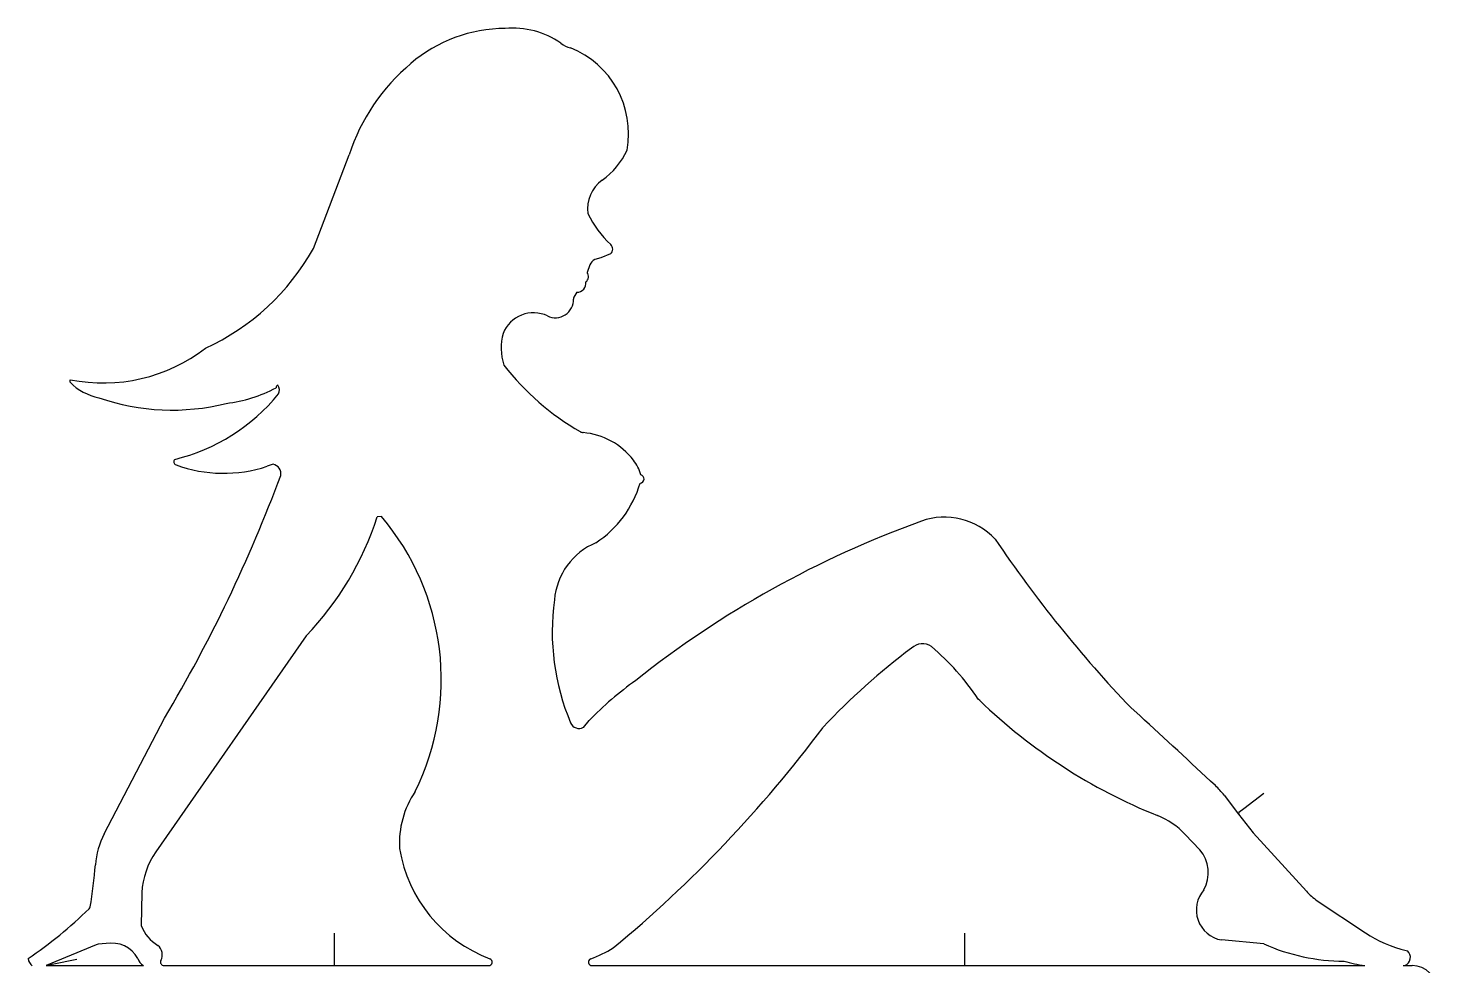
# Model space of a CAD drawing. Extents: x 0 to 8, y 0 to 11.5.
# Drawn here: x 0.09 to 8.02, y 6.22 to 11.5 of the extents above; entities that cross this region are included whole.
import ezdxf

# ---------------------------------------------------------------- set-up
doc = ezdxf.new("R2010")
doc.units = 0
doc.layers.add('WHITE', color=7, linetype='CONTINUOUS')

msp = doc.modelspace()

# ---------------------------------------------------------------- linework, layer by layer
at = {"layer": 'WHITE', "linetype": 'CONTINUOUS'}
for p, q in [((1.698405, 10.2623), (1.899505, 10.7894)), ((3.371404, 10.2321), (3.316704, 10.2102)), ((3.254104, 10.1709), (3.239204, 10.128)), ((3.316704, 10.2102), (3.282904, 10.2005)), ((3.181104, 10.0163), (3.165004, 9.988699)), ((0.328604, 9.509501), (0.330004, 9.523701)), ((1.471804, 9.047701), (1.437804, 9.036401)), ((2.081403, 8.7542), (2.058003, 8.752301)), ((1.657103, 8.081901), (0.812103, 6.866201)), ((5.449403, 7.717802), (5.441003, 7.726302)), ((0.521404, 6.966902), (0.860605, 7.619402)), ((6.300805, 7.676199), (6.350705, 7.6328)), ((3.218404, 7.566999), (3.250004, 7.605499)), ((6.824604, 7.1848), (6.906404, 7.0788)), ((7.047704, 7.195403), (6.935504, 7.108703)), ((6.907505, 7.087003), (6.906404, 7.078803)), ((6.906404, 7.078803), (6.988305, 6.972803)), ((6.935504, 7.108703), (6.907505, 7.087003)), ((6.688503, 6.877902), (6.605803, 6.964501)), ((6.988305, 6.972803), (7.288004, 6.645102)), ((0.732803, 6.635601), (0.730003, 6.450801)), ((7.348804, 6.589802), (7.620204, 6.410902)), ((0.532203, 6.349699), (0.487903, 6.345399)), ((1.815003, 6.4087), (1.815003, 6.267)), ((5.364003, 6.408701), (5.364003, 6.267002)), ((7.048403, 6.347601), (6.809903, 6.369801)), ((0.475903, 6.3424), (0.194203, 6.2256)), ((1.815003, 6.267), (1.815003, 6.2316)), ((5.364003, 6.267002), (5.364003, 6.231602)), ((7.850305, 6.310402), (7.856305, 6.308902)), ((0.228903, 6.2326), (0.194203, 6.2256)), ((0.194203, 6.2256), (0.741803, 6.2256)), ((0.367903, 6.2602), (0.228903, 6.2326)), ((0.857703, 6.225601), (1.820903, 6.225601)), ((1.820903, 6.2256), (2.685303, 6.2256)), ((3.266304, 6.225603), (5.369904, 6.225603)), ((5.369903, 6.225602), (7.616803, 6.225602)), ((7.833305, 6.225602), (7.884105, 6.225602))]:
    msp.add_line(p, q, dxfattribs=at)
for centre, radius, start, end in [((2.779205, 10.6843), 0.816873, 90.04209, 130.5815), ((2.821505, 11.0304), 0.47265, 55.15002, 95.2076), ((3.173004, 11.5193), 0.129718, 231.1333, 257.8065), ((2.951204, 10.9083), 0.521767, 349.8661, 68.12518), ((2.980404, 10.4341), 1.137797, 130.0802, 161.8039), ((3.069705, 11.0021), 0.436521, 305.649, 334.838), ((3.438804, 10.4874), 0.196865, 125.6358, 188.233), ((3.771304, 10.7126), 0.585117, 205.6629, 226.9601), ((0.531205, 10.9161), 1.337878, 294.7587, 330.7449), ((3.347804, 10.2591), 0.035446, 311.1552, 46.94342), ((3.312504, 10.1429), 0.06476, 117.1981, 154.3846), ((3.182004, 10.0667), 0.050521, 268.9769, 8.99621), ((3.210704, 10.1047), 0.036812, 305.1581, 39.26751), ((3.060305, 9.975), 0.102153, 244.4136, 1.851226), ((3.181804, 9.978899), 0.019449, 149.7436, 181.7711), ((2.937005, 9.7177), 0.183203, 64.38606, 158.547), ((3.063304, 9.7017), 0.308187, 164.3764, 198.0705), ((0.514604, 10.4534), 0.947849, 258.7695, 307.4864), ((3.960104, 10.5382), 1.511434, 218.0755, 239.8164), ((0.551205, 9.7316), 0.314438, 224.9355, 259.0367), ((0.662704, 10.1275), 1.082529, 283.6845, 320.8219), ((1.108904, 10.1976), 0.813241, 277.014, 297.857), ((1.503804, 9.478601), 0.014957, 108.3138, 180), ((1.458504, 9.465801), 0.048748, 332.9093, 33.62526), ((0.904004, 10.6055), 1.252502, 250.7665, 284.0562), ((3.221304, 9.267999), 0.041986, 239.832, 265.0774), ((3.183704, 8.8309), 0.396759, 37.23668, 85.08405), ((0.931704, 9.062002), 0.018821, 133.2783, 250.1209), ((1.192904, 9.778701), 0.781655, 249.9793, 288.2588), ((1.462705, 8.995601), 0.052814, 348.7539, 80.09251), ((3.322104, 8.926799), 0.228691, 15.81132, 39.09021), ((-6.295695, 11.8851), 8.331195, 329.2018, 339.6309), ((3.535504, 8.9658), 0.024216, 274.7633, 74.18459), ((2.958604, 9.110799), 0.603064, 303.2501, 343.7257), ((0.408103, 9.283801), 1.733396, 316.101, 342.1441), ((0.996203, 7.8349), 1.422248, 333.734, 40.26877), ((7.059304, 3.359899), 5.706794, 109.8565, 128.4223), ((5.252204, 8.363699), 0.386674, 42.92541, 109.8502), ((3.439504, 8.2507), 0.386112, 112.8927, 174.979), ((11.62951, 12.7489), 7.357125, 214.0728, 223.5901), ((4.371604, 8.1062), 1.328816, 172.2888, 202.7711), ((7.215403, 5.107602), 3.613814, 126.5024, 137.1126), ((5.127704, 7.947202), 0.090028, 56.18637, 133.515), ((4.204103, 6.890501), 1.49281, 34.04774, 49.28672), ((4.637204, 6.254099), 1.936648, 125.4923, 135.7489), ((7.609903, 9.959402), 3.113297, 226.0554, 248.1084), ((-42.6758, -45.6392), 72.39823, 46.91789, 47.37647), ((3.193504, 7.6117), 0.051092, 202.801, 299.1198), ((-1.233195, 11.9002), 7.240573, 309.648, 323.2403), ((6.466104, 6.907799), 0.453015, 37.69201, 46.92316), ((2.705603, 6.9135), 0.523121, 146.0669, 183.2108), ((6.282504, 6.655801), 0.44701, 43.67663, 68.11771), ((0.923404, 6.758002), 0.453016, 152.5413, 175.4674), ((1.179103, 6.611101), 0.44695, 145.197, 176.8578), ((2.975903, 7.0155), 0.803418, 189.406, 249.3296), ((6.534303, 6.748401), 0.201405, 331.5008, 40.02423), ((-2.155795, 7.002302), 2.635858, 350.2518, 355.4631), ((6.840203, 6.538802), 0.171694, 138.6353, 259.8354), ((7.617805, 6.946803), 0.446979, 222.4522, 233.002), ((-1.423195, 8.469202), 2.675684, 304.5228, 314.0233), ((0.422605, 6.559402), 0.019731, 313.9733, 350.0585), ((0.933203, 6.527001), 0.217017, 200.556, 239.7607), ((0.491903, 6.303599), 0.04199, 95.4662, 112.4097), ((0.562503, 6.183899), 0.16858, 28.67827, 100.3565), ((7.506303, 7.378702), 1.128216, 246.0545, 269.6953), ((8.000604, 6.968203), 0.674749, 235.6835, 257.1295), ((0.152005, 6.271602), 0.05924, 186.6932, 232.8206), ((0.777503, 6.2864), 0.070506, 197.8439, 239.5798), ((0.777503, 6.286401), 0.070516, 332.8895, 48.85229), ((2.975903, 7.015402), 0.803338, 290.6663, 300.7632), ((7.825105, 6.272202), 0.048169, 289.5257, 49.63093), ((0.857703, 6.245301), 0.019678, 152.7839, 270), ((1.820903, 6.2316), 0.0059, 180, 270), ((2.685303, 6.2453), 0.0197, 270, 69.27437), ((3.266304, 6.245402), 0.019651, 110.556, 270), ((5.369903, 6.231602), 0.0059, 180, 270), ((7.725103, 7.017601), 0.79937, 253.6667, 262.2135), ((7.725105, 7.017703), 0.799376, 277.7784, 278.3511), ((7.884105, 6.087602), 0.137999, 0, 90)]:
    msp.add_arc(centre, radius, start, end, dxfattribs=at)

doc.saveas('drawing.dxf')
